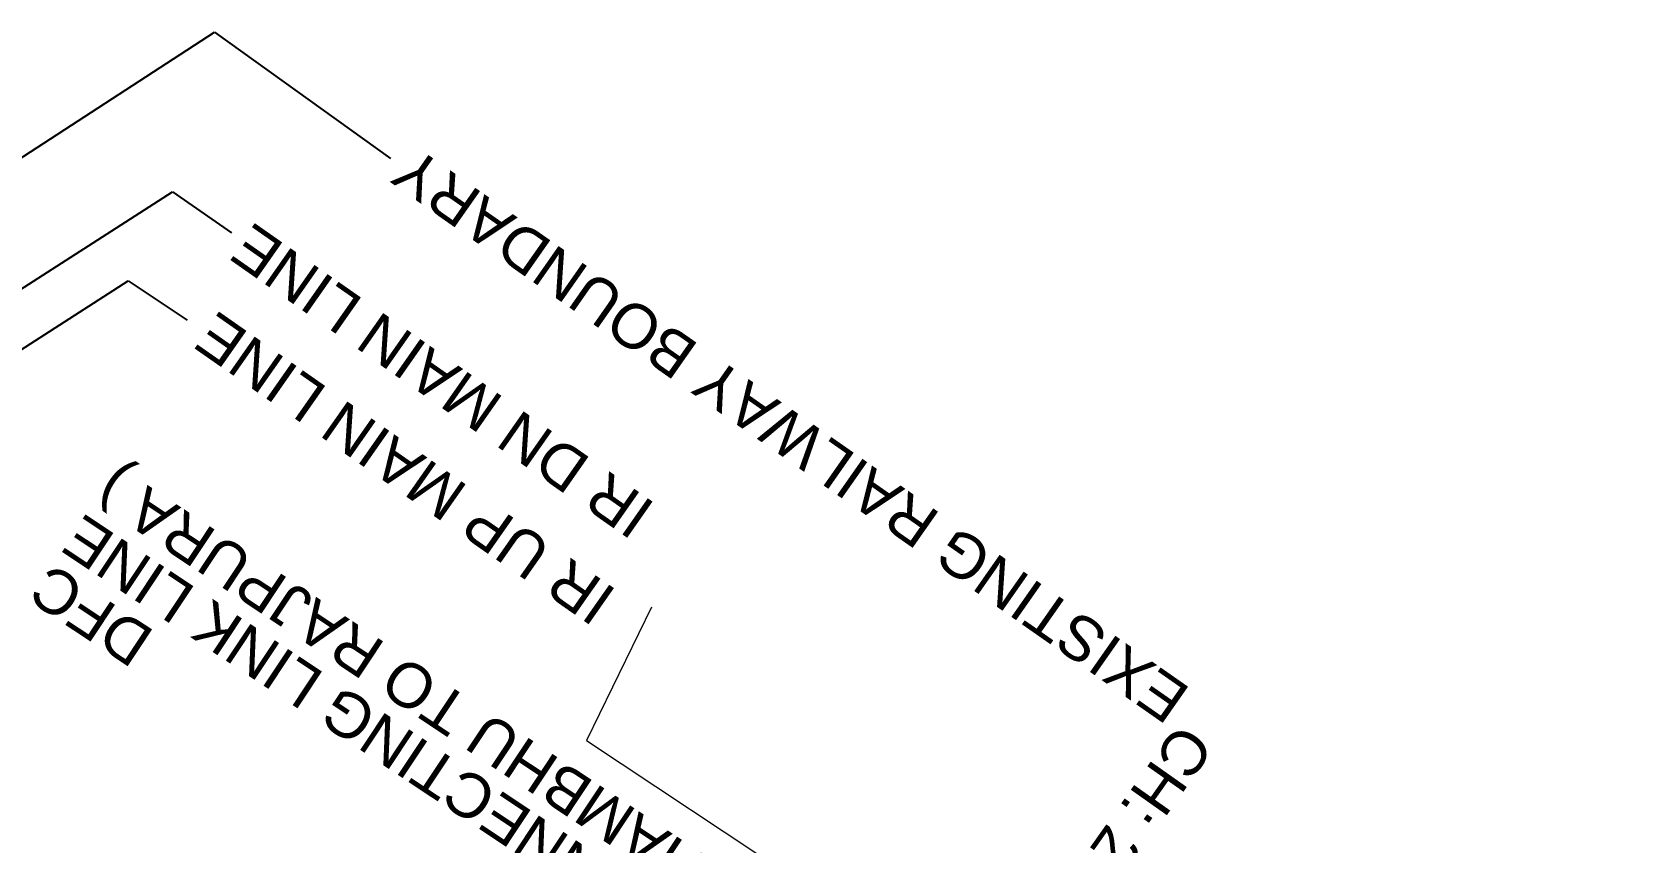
# Model space of a CAD drawing. Header units: metres. Extents: x 644418 to 1306172, y 3366650 to 6747308.
# Drawn here: x 658726 to 658817.4, y 3369598.3 to 3369644.2 of the extents above; entities that cross this region are included whole.
import ezdxf
from ezdxf.enums import TextEntityAlignment as Align

# ---------------------------------------------------------------- set-up
doc = ezdxf.new("R2010")
doc.units = ezdxf.units.M
doc.header["$MEASUREMENT"] = 0
doc.linetypes.add('CENTER', pattern=[2, 1.25, -0.25, 0.25, -0.25])
for name, color, linetype, lineweight in [('Existing Chainage', 7, 'Continuous', 0), ('Existing IR Track', 143, 'Continuous', 0), ('Existing Railway Boundary', 7, 'CENTER', 0), ('FENCE', 251, 'F-LINE', 0), ('PROPOSED DFC TRACK', 1, 'Continuous', 0)]:
    doc.layers.add(name, color=color, linetype=linetype, lineweight=lineweight)
doc.styles.get("Standard").update_dxf_attribs({"font": 'arial.ttf'})
doc.styles.add('Style-Arial', font='arial.ttf')
doc.linetypes.add('F-LINE', pattern='A,0.6,["X",Standard,S=0.3,R=0,X=0,Y=-0.15],0.1', length=0.7)
doc.dimstyles.new('ISO-25', dxfattribs={"dimtxt": 2.5, "dimasz": 2.5, "dimexe": 1.25, "dimexo": 0.625, "dimtad": 1, "dimtxsty": 'Standard', "dimcen": 2.5, "dimadec": 0, "dimazin": 0, "dimtfac": 1, "dimtmove": 0, "dimatfit": 3, "dimfxl": 1, "dimarcsym": 0})

msp = doc.modelspace()

# ---------------------------------------------------------------- linework, layer by layer
at = {"layer": 'FENCE'}
for p, q in [((658760.989, 3369611.673, 267.79), (658757.324, 3369604.121, 268.159)), ((658757.324, 3369604.121, 268.159), (658817.351, 3369564.348, 267.924))]:
    msp.add_line(p, q, dxfattribs=at)

# ---------------------------------------------------------------- texts
at = {"layer": 'Existing Chainage', "color": 0, "linetype": 'Continuous', "lineweight": 0, "insert": (658781.1101, 3369589.2924), "char_height": 2.5, "attachment_point": 6, "rotation": 234.763294, "line_spacing_factor": 0.6, "style": 'Style-Arial'}
msp.add_mtext('CH: 282700', dxfattribs=at)
at = {"layer": 'Existing IR Track', "color": 7, "lineweight": 0}
for s, p in [('IR DN MAIN LINE', (658737.7125, 3369632.4635)), ('IR UP MAIN LINE', (658735.6881, 3369627.4572))]:
    msp.add_text(s, height=2.5, rotation=145, dxfattribs=at).set_placement(p, align=Align.MIDDLE_RIGHT)
at = {"layer": 'Existing Railway Boundary', "linetype": 'Continuous', "ltscale": 5}
msp.add_text('EXISTING RAILWAY BOUNDARY', height=2.5, rotation=145, dxfattribs=at).set_placement((658791.5827, 3369607.0064))
at = {"layer": 'PROPOSED DFC TRACK', "color": 10, "insert": (658725.6205, 3369612.1405), "char_height": 2.5, "width": 53.324934, "attachment_point": 3, "rotation": 146.40432, "style": 'Style-Arial'}
msp.add_mtext('\\pxsm0.8;DFC\\PCONNECTING LINK LINE\\P(NEW SHAMBHU TO RAJPURA )', dxfattribs=at)

# ---------------------------------------------------------------- leaders
at = {"layer": 'Existing IR Track', "color": 7, "lineweight": 0}
for points in [[(658701.32, 3369614.2487), (658733.8907, 3369635.1766), (658737.2415, 3369632.8593)], [(658699.9063, 3369609.8584), (658731.3851, 3369630.1418), (658734.7278, 3369627.9052)]]:
    msp.add_leader(points, dimstyle='ISO-25', override={"dimtxt": 0.5, "dimtad": 0}, dxfattribs=at)
at = {"layer": 'Existing Railway Boundary', "linetype": 'Continuous', "ltscale": 5}
msp.add_leader([(658705.4843, 3369624.1847), (658736.2684, 3369644.2034), (658746.2228, 3369637.0601)], dimstyle='ISO-25', override={"dimtxt": 0.5, "dimtad": 0}, dxfattribs=at)

doc.saveas('drawing.dxf')
